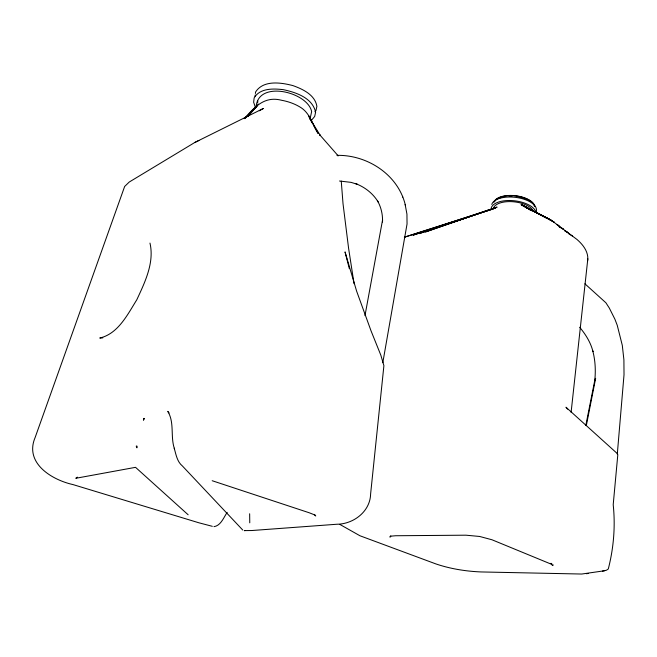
<?xml version="1.0" encoding="UTF-8"?>
<svg xmlns="http://www.w3.org/2000/svg" width="657" height="657" viewBox="0 0 657 657"><rect width="100%" height="100%" fill="white"/><g stroke="black" fill="none" stroke-linecap="round" stroke-linejoin="round"><path stroke-width="0.99" d="M594.807 380.14C595.8 370.359 595.299 360.381 592.754 350.854L592.967 351.61C590.725 342.478 585.658 334.421 579.679 327.268M617.293 454.168L624.019 374.777L623.904 359.814L622.302 345.36L617.243 325.297L614.903 319.195L609.31 308.059L605.902 302.787L584.919 283.808M571.097 412.399L587.826 258.801C587.966 250.982 582.66 244.388 577.051 239.518L550.985 220.038L521.173 204.713L550.985 220.038L521.576 204.853L549.753 219.816M587.572 261.108L587.826 258.801M255.039 96.365L255.22 94.92M255.392 93.475L255.573 92.021C263.367 79.834 280.933 82.478 292.94 85.607C302.828 89.155 315.007 94.83 316.888 106.36L315.943 110.59L314.958 111.78M257.601 102.862L257.84 100.989M382.809 362.689L407.044 224.004L406.938 214.133L405.139 204.458M364.98 315.639L382.555 219.988L382.489 222C382.883 214.535 381.044 207.054 377.381 200.557M586.323 425.588L595.644 378.325L595.004 379.204L585.847 425.251M310.055 118.892L311.64 111.608C307.673 91.799 257.322 79.604 256.131 107.28L248.453 114.959M242.745 530.043L182.375 465.953C177.259 461.83 176.051 454.792 174.392 448.813L174.245 448.173C170.377 436.158 174.59 422.418 167.781 411.381L169.079 412.957M227.182 512.37C223.659 517.47 220.859 525.682 213.952 526.659M313.701 125.602L318.07 133.404C312.691 124.879 310.178 113.842 301.407 107.92C295.412 103.978 288.595 101.548 281.566 100.266C264.442 95.791 254.678 107.001 244.347 118.589M311.722 119.968L314.678 116.453L315.615 112.257C312.576 97.909 296.011 92.341 283.307 89.664C273.386 88.498 259.885 87.997 254.16 97.909L253.635 102.221L255.212 106.82M258.431 104.077L247.796 116.478L257.281 105.678L245.611 117.718M245.217 118.186L249.028 114.959M244.034 118.687L250.358 113.595M77.378 477.122L75.785 478.288L135.539 467.332L188.148 514.776M390.767 535.685L389.872 537.073L391.457 536.112L395.629 535.742L465.969 535.192L479.643 536.465L491.978 539.767L550.845 564.002L552.923 565.603L552.98 564.634M259.293 110.787L263.4 108.446L194.727 142.52L129.24 182.038L124.649 186.465L35.141 437.488C24.186 463.095 51.821 479.873 72.935 484.57L198.89 522.791L212.326 526.314M194.727 142.52L198.907 140.458M495.082 208.023L412.974 235.198L494.68 208.212L404.72 237.095M495.871 207.645L497.094 207.07L425.383 231.987L496.24 207.472L419.15 233.605L495.435 207.85M404.342 237.21L493.152 209.008M602.502 571.097L606.395 570.26L608.283 568.995C613.663 548.086 615.494 526.224 613.203 504.732L617.794 454.833L617.432 453.7L565.973 407.225L567.664 409.139M339.956 524.483L359.946 535.759L435.928 563.936C450.456 568.863 465.797 571.303 481.105 571.943L581.716 574.037L604.686 570.736M586.463 573.742L588.302 573.438M102.837 337.846L99.774 338.035C118.145 333.822 127.598 314.473 136.796 299.773C144.885 282.338 154.518 262.743 149.977 243.082M244.798 530.618L244.297 530.61L251.82 530.528L336.893 524.245C353.589 524.105 370.261 511.466 370.614 493.941L383.902 365.645L380.838 355.199L371.024 330.816L356.603 291.092L345.024 251.902L349.352 268.705M337.476 155.348C367.739 154.97 398.29 174.918 405.377 205.206M338.158 155.914L336.942 155.298M339.521 181.012L351.109 182.375L357.178 184.264L356.012 183.755C365.21 187.327 373.324 193.766 378.366 202.307M212.186 480.719L309.135 512.739L313.964 514.62L315.738 515.95L314.58 514.439M550.919 563.304L551.823 563.714M551.552 220.777L554.245 222.206L548.907 219.364M522.216 205.156L547.133 218.42M522.676 205.411L530.454 209.912M531.751 210.634L524.697 206.503L531.636 210.692M559.091 226.649L563.492 229.227L559.148 226.69M564.585 230.599L568.059 232.693L564.544 230.566M530.339 209.846L525.953 207.193L530.347 209.912M568.264 233.449L572.576 236.118M526.035 207.234L527.949 208.524M337.829 155.438L319.737 134.808L320.345 135.547L309.849 118.646L312.724 123.869M402.511 196.369L402.749 197.108M308.798 115.813L309.324 117.8M174.245 448.173L174.392 448.813M354.066 283.709L348.588 248.272L343.028 203.752L341.254 181.127M249.652 513.758L249.759 522.832M494.622 201.584A20.326 9.609 6.6 0 1 515.638 195.95A20.326 9.609 6.6 0 1 534.486 206.388M499.731 197.979A19.644 9.288 6.6 0 1 502.58 196.977M503.418 196.763A19.644 9.288 6.6 0 1 505.2 196.418M509.044 196.024A19.644 9.288 6.6 0 1 512.099 196.016M517.281 196.525A19.644 9.288 6.6 0 1 521.305 197.387M522.258 197.667A19.644 9.288 6.6 0 1 526.676 199.358M493.892 202.315A20.753 9.814 6.6 0 1 514.768 195.646A20.753 9.814 6.6 0 1 534.905 206.405M493.464 208.236A20.367 9.535 6.7 0 1 513.051 201.732A20.367 9.535 6.7 0 1 533.468 211.439M491.288 207.883A22.584 10.569 6.7 0 1 513.996 200.738A22.584 10.569 6.7 0 1 535.931 212.375M491.789 204.45A22.56 10.619 6.7 0 1 517.412 197.626A22.56 10.619 6.7 0 1 536.145 211.685M143.85 418.419L143.472 420.217L144.368 418.484L143.85 418.419M136.886 446.177L136.229 446.119L136.935 447.811L136.886 446.177M558.893 225.737L557.128 224.743L558.893 225.737"/></g></svg>
